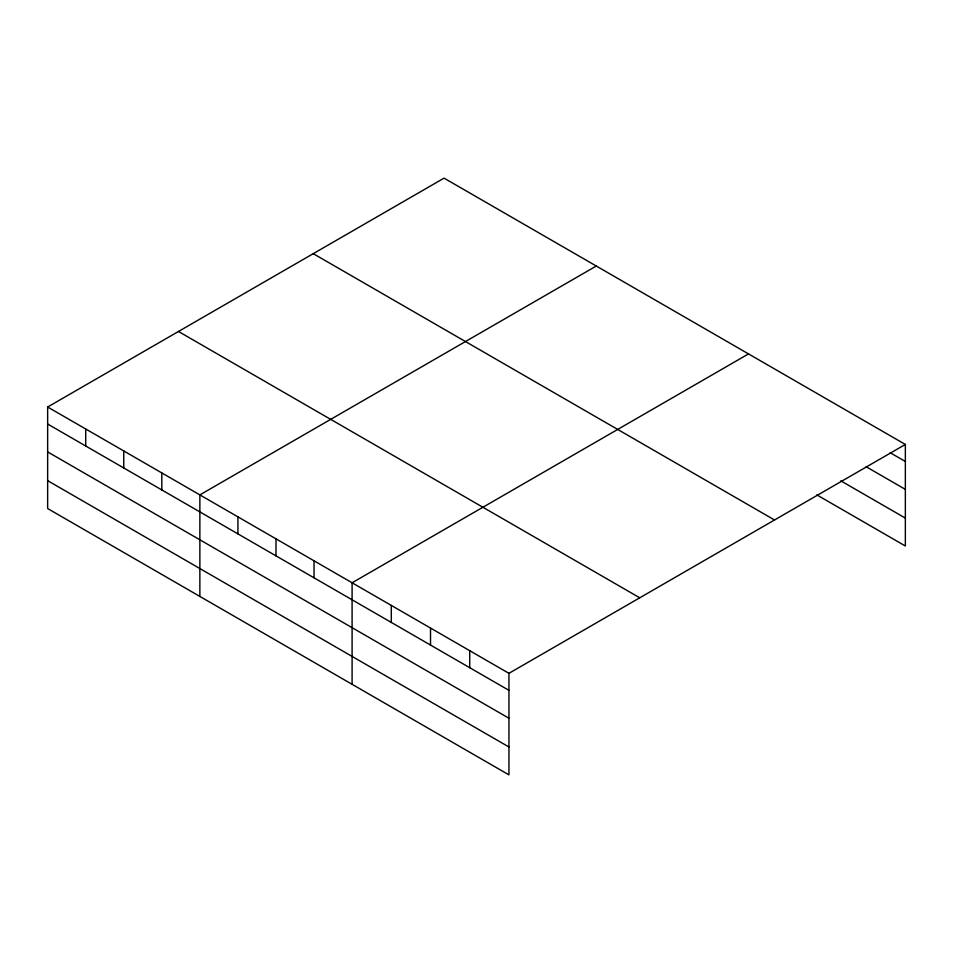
<?xml version="1.0" encoding="UTF-8"?>
<svg xmlns="http://www.w3.org/2000/svg" width="953" height="953" viewBox="0 0 953 953"><rect width="100%" height="100%" fill="white"/><g stroke="black" fill="none" stroke-linecap="round" stroke-linejoin="round"><path stroke-width="1.43" d="M47.65 407.014L508.938 673.33L508.938 774.86L47.65 508.545L47.65 407.014L444.062 178.14L905.35 444.455L905.35 545.986L816.816 494.881M596.292 266.018L199.868 494.893L199.868 596.423M748.51 353.908L352.098 582.783L352.098 684.314M508.938 673.33L905.35 444.455M890.173 452.711L905.35 461.478M866.146 466.732L905.35 489.365M840.844 480.86L905.35 518.098M313.251 253.665L774.527 519.981M178.473 331.477L639.749 597.805M47.65 424.025L508.938 690.341M47.65 451.913L508.938 718.228M47.65 480.657L508.938 746.973M469.722 650.685L469.722 667.708M430.518 628.051L430.518 645.074M391.302 605.417L391.302 622.428M314.037 560.805L314.037 577.828M275.989 538.838L275.989 555.849M237.928 516.86L237.928 533.883M161.819 472.926L161.819 489.937M123.759 450.948L123.759 467.971M85.71 428.981L85.71 445.992"/></g></svg>
